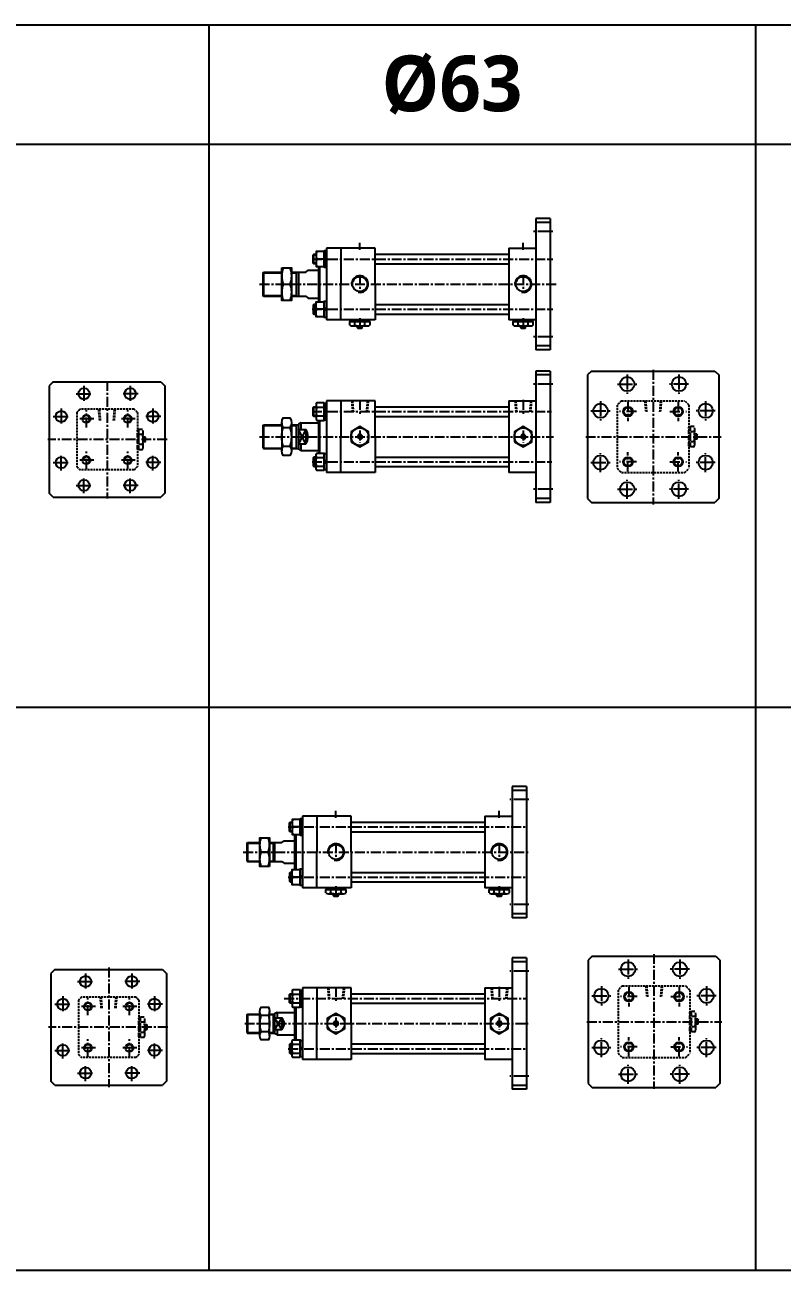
# Model space of a CAD drawing. Extents: x -819 to 9014, y 0 to 4350.
# Drawn here: x 1236 to 2187, y 2786 to 4350 of the extents above; entities that cross this region are included whole.
import ezdxf

# ---------------------------------------------------------------- set-up
doc = ezdxf.new("R2010")
doc.units = 0
doc.header["$LTSCALE"] = 10
doc.header["$MEASUREMENT"] = 0
for name, pattern in [('CENTER', [2, 1.25, -0.25, 0.25, -0.25]), ('CENTERX2', [4, 2.5, -0.5, 0.5, -0.5]), ('HIDDEN', [0.375, 0.25, -0.125]), ('HIDDENX2', [0.75, 0.5, -0.25])]:
    doc.linetypes.add(name, pattern=pattern)
doc.layers.get('0').update_dxf_attribs({"linetype": 'CONTINUOUS'})
doc.layers.get('DEFPOINTS').update_dxf_attribs({"linetype": 'CONTINUOUS'})
for name, color, linetype in [('CEN', 1, 'CENTERX2'), ('CENTER', 1, 'CENTER'), ('DIM', 2, 'CONTINUOUS'), ('ML', 7, 'CONTINUOUS'), ('THIN', 3, 'CONTINUOUS')]:
    doc.layers.add(name, color=color, linetype=linetype)
doc.styles.add('문자', font='romans.shx')

msp = doc.modelspace()

# ---------------------------------------------------------------- linework, layer by layer
for p, q in [((0, 4349.7), (5072.2, 4349.7)), ((1467.7, 2785.7), (1467.7, 4349.7)), ((2153.9, 2785.7), (2153.9, 4349.7)), ((5072.2, 4199.7), (0, 4199.7)), ((1653.9, 3969.2), (1654.4, 3968.7)), ((1653.9, 3969.2), (1659.9, 3969.2)), ((1654.4, 3968.7), (1659.4, 3968.7)), ((1659.9, 3969.2), (1659.4, 3968.7)), ((1858.9, 3969.2), (1859.4, 3968.7)), ((1858.9, 3969.2), (1864.9, 3969.2)), ((1859.4, 3968.7), (1864.4, 3968.7)), ((1864.9, 3969.2), (1864.4, 3968.7)), ((0, 3492.7), (5072.2, 3492.7)), ((1623.9, 3255.9), (1624.4, 3255.4)), ((1623.9, 3255.9), (1629.9, 3255.9)), ((1624.4, 3255.4), (1629.4, 3255.4)), ((1629.9, 3255.9), (1629.4, 3255.4)), ((1828.9, 3255.9), (1829.4, 3255.4)), ((1828.9, 3255.9), (1834.9, 3255.9)), ((1829.4, 3255.4), (1834.4, 3255.4)), ((1834.9, 3255.9), (1834.4, 3255.4)), ((0, 2785.7), (5072.2, 2785.7))]:
    msp.add_line(p, q)
at = {"color": 7, "linetype": 'Continuous'}
for p, q in [((1644.2, 3972.7), (1644.2, 3977.1)), ((1644.2, 3977.1), (1656.9, 3977.1)), ((1644.9, 3979.1), (1668.9, 3979.1)), ((1644.9, 3977.1), (1644.9, 3979.1)), ((1650.5, 3972.7), (1650.5, 3977.1)), ((1656.9, 3977.1), (1669.6, 3977.1)), ((1663.2, 3972.7), (1663.2, 3977.1)), ((1668.9, 3977.1), (1668.9, 3979.1)), ((1669.6, 3972.7), (1669.6, 3977.1)), ((1849.2, 3972.7), (1849.2, 3977.1)), ((1849.2, 3977.1), (1861.9, 3977.1)), ((1849.9, 3979.1), (1873.9, 3979.1)), ((1849.9, 3977.1), (1849.9, 3979.1)), ((1855.5, 3972.7), (1855.5, 3977.1)), ((1861.9, 3977.1), (1874.6, 3977.1)), ((1868.2, 3972.7), (1868.2, 3977.1)), ((1873.9, 3977.1), (1873.9, 3979.1)), ((1874.6, 3972.7), (1874.6, 3977.1)), ((1647.3, 3971.7), (1666.4, 3971.7)), ((1653.9, 3969.2), (1653.9, 3971.7)), ((1659.9, 3969.2), (1659.9, 3971.7)), ((1852.3, 3971.7), (1871.4, 3971.7)), ((1858.9, 3969.2), (1858.9, 3971.7)), ((1864.9, 3969.2), (1864.9, 3971.7)), ((1614.2, 3259.4), (1614.2, 3263.8)), ((1614.2, 3263.8), (1626.9, 3263.8)), ((1614.9, 3265.8), (1638.9, 3265.8)), ((1614.9, 3263.8), (1614.9, 3265.8)), ((1617.3, 3258.4), (1636.4, 3258.4)), ((1620.5, 3259.4), (1620.5, 3263.8)), ((1623.9, 3255.9), (1623.9, 3258.4)), ((1626.9, 3263.8), (1639.6, 3263.8)), ((1629.9, 3255.9), (1629.9, 3258.4)), ((1633.2, 3259.4), (1633.2, 3263.8)), ((1638.9, 3263.8), (1638.9, 3265.8)), ((1639.6, 3259.4), (1639.6, 3263.8)), ((1819.2, 3259.4), (1819.2, 3263.8)), ((1819.2, 3263.8), (1831.9, 3263.8)), ((1819.9, 3265.8), (1843.9, 3265.8)), ((1819.9, 3263.8), (1819.9, 3265.8)), ((1822.3, 3258.4), (1841.4, 3258.4)), ((1825.5, 3259.4), (1825.5, 3263.8)), ((1828.9, 3255.9), (1828.9, 3258.4)), ((1831.9, 3263.8), (1844.6, 3263.8)), ((1834.9, 3255.9), (1834.9, 3258.4)), ((1838.2, 3259.4), (1838.2, 3263.8)), ((1843.9, 3263.8), (1843.9, 3265.8)), ((1844.6, 3259.4), (1844.6, 3263.8))]:
    msp.add_line(p, q, dxfattribs=at)
for points in [[(1645.9, 3826.1), (1656.9, 3819.8), (1667.9, 3826.1), (1667.9, 3838.8), (1656.9, 3845.2), (1645.9, 3838.8)], [(1656, 3834), (1655.1, 3832.5), (1656, 3831), (1657.7, 3831), (1658.6, 3832.5), (1657.7, 3834)], [(1850.9, 3826.1), (1861.9, 3819.8), (1872.9, 3826.1), (1872.9, 3838.8), (1861.9, 3845.2), (1850.9, 3838.8)], [(1861, 3834), (1860.1, 3832.5), (1861, 3831), (1862.7, 3831), (1863.6, 3832.5), (1862.7, 3834)], [(1615.9, 3089), (1626.9, 3082.6), (1637.9, 3089), (1637.9, 3101.7), (1626.9, 3108), (1615.9, 3101.7)], [(1626, 3096.8), (1625.1, 3095.3), (1626, 3093.8), (1627.7, 3093.8), (1628.6, 3095.3), (1627.7, 3096.8)], [(1820.9, 3089), (1831.9, 3082.6), (1842.9, 3089), (1842.9, 3101.7), (1831.9, 3108), (1820.9, 3101.7)], [(1831, 3096.8), (1830.1, 3095.3), (1831, 3093.8), (1832.7, 3093.8), (1833.6, 3095.3), (1832.7, 3096.8)]]:
    msp.add_lwpolyline(points, close=True, dxfattribs=at)
for centre, radius in [((1656.9, 3832.5), 11), ((1656.9, 3832.5), 2.5), ((1861.9, 3832.5), 11), ((1861.9, 3832.5), 2.5), ((1626.9, 3095.3), 11), ((1626.9, 3095.3), 2.5), ((1831.9, 3095.3), 11), ((1831.9, 3095.3), 2.5)]:
    msp.add_circle(centre, radius, dxfattribs=at)
for centre, radius, start, end in [((1647.3, 3977.3), 5.62, 235.6158, 270), ((1647.3, 3977.3), 5.62, 235.6158, 304.3842), ((1656.9, 3992.7), 21, 252.412, 270), ((1656.9, 3992.7), 21, 270, 287.588), ((1666.4, 3977.3), 5.62, 235.6158, 304.3842), ((1852.3, 3977.3), 5.62, 235.6158, 270), ((1852.3, 3977.3), 5.62, 235.6158, 304.3842), ((1861.9, 3992.7), 21, 252.412, 270), ((1861.9, 3992.7), 21, 270, 287.588), ((1871.4, 3977.3), 5.62, 235.6158, 304.3842), ((1617.3, 3264), 5.62, 235.6158, 270), ((1617.3, 3264), 5.62, 235.6158, 304.3842), ((1626.9, 3279.4), 21, 252.412, 270), ((1626.9, 3279.4), 21, 270, 287.588), ((1636.4, 3264), 5.62, 235.6158, 304.3842), ((1822.3, 3264), 5.62, 235.6158, 270), ((1822.3, 3264), 5.62, 235.6158, 304.3842), ((1831.9, 3279.4), 21, 252.412, 270), ((1831.9, 3279.4), 21, 270, 287.588), ((1841.4, 3264), 5.62, 235.6158, 304.3842)]:
    msp.add_arc(centre, radius, start, end, dxfattribs=at)
at = {"layer": 'CEN', "color": 1, "linetype": 'CENTER', "ltscale": 1.5}
for p, q in [((1898.9, 4090.1), (1874.9, 4090.1)), ((1898.9, 3958.1), (1874.9, 3958.1)), ((1992.4, 3910.5), (1992.4, 3886.5)), ((2057.4, 3910.5), (2057.4, 3886.5)), ((1310.6, 3896.4), (1310.6, 3876.4)), ((1368.6, 3896.4), (1368.6, 3876.4)), ((1898.9, 3898.5), (1874.9, 3898.5)), ((1980.4, 3898.5), (2004.4, 3898.5)), ((2069.4, 3898.5), (2045.4, 3898.5)), ((1300.6, 3886.4), (1320.6, 3886.4)), ((1378.6, 3886.4), (1358.6, 3886.4)), ((1282.1, 3867.9), (1282.1, 3847.9)), ((1397.1, 3867.9), (1397.1, 3847.9)), ((1946.9, 3865), (1970.9, 3865)), ((1958.9, 3877), (1958.9, 3853)), ((2102.9, 3865), (2078.9, 3865)), ((2090.9, 3877), (2090.9, 3853)), ((1272.1, 3857.9), (1292.1, 3857.9)), ((1407.1, 3857.9), (1387.1, 3857.9)), ((1282.1, 3789.9), (1282.1, 3809.9)), ((1397.1, 3789.9), (1397.1, 3809.9)), ((1958.9, 3788), (1958.9, 3812)), ((2090.9, 3788), (2090.9, 3812)), ((1272.1, 3799.9), (1292.1, 3799.9)), ((1407.1, 3799.9), (1387.1, 3799.9)), ((1946.9, 3800), (1970.9, 3800)), ((2102.9, 3800), (2078.9, 3800)), ((1300.6, 3771.4), (1320.6, 3771.4)), ((1310.6, 3761.4), (1310.6, 3781.4)), ((1378.6, 3771.4), (1358.6, 3771.4)), ((1368.6, 3761.4), (1368.6, 3781.4)), ((1992.4, 3754.5), (1992.4, 3778.5)), ((2057.4, 3754.5), (2057.4, 3778.5)), ((1898.9, 3766.5), (1874.9, 3766.5)), ((1980.4, 3766.5), (2004.4, 3766.5)), ((2069.4, 3766.5), (2045.4, 3766.5)), ((1868.9, 3376.8), (1844.9, 3376.8)), ((1868.9, 3244.8), (1844.9, 3244.8)), ((1993.5, 3175.7), (1993.5, 3151.7)), ((2058.5, 3175.7), (2058.5, 3151.7)), ((1868.9, 3161.3), (1844.9, 3161.3)), ((1981.5, 3163.7), (2005.5, 3163.7)), ((2070.5, 3163.7), (2046.5, 3163.7)), ((1302.6, 3148.2), (1322.6, 3148.2)), ((1312.6, 3158.2), (1312.6, 3138.2)), ((1380.6, 3148.2), (1360.6, 3148.2)), ((1370.6, 3158.2), (1370.6, 3138.2)), ((1284.1, 3129.7), (1284.1, 3109.7)), ((1399.1, 3129.7), (1399.1, 3109.7)), ((1948, 3130.2), (1972, 3130.2)), ((1960, 3142.2), (1960, 3118.2)), ((2104, 3130.2), (2080, 3130.2)), ((2092, 3142.2), (2092, 3118.2)), ((1274.1, 3119.7), (1294.1, 3119.7)), ((1409.1, 3119.7), (1389.1, 3119.7)), ((1284.1, 3051.7), (1284.1, 3071.7)), ((1399.1, 3051.7), (1399.1, 3071.7)), ((1960, 3053.2), (1960, 3077.2)), ((2092, 3053.2), (2092, 3077.2)), ((1274.1, 3061.7), (1294.1, 3061.7)), ((1409.1, 3061.7), (1389.1, 3061.7)), ((1948, 3065.2), (1972, 3065.2)), ((2104, 3065.2), (2080, 3065.2)), ((1312.6, 3023.2), (1312.6, 3043.2)), ((1370.6, 3023.2), (1370.6, 3043.2)), ((1993.5, 3019.7), (1993.5, 3043.7)), ((2058.5, 3019.7), (2058.5, 3043.7)), ((1302.6, 3033.2), (1322.6, 3033.2)), ((1380.6, 3033.2), (1360.6, 3033.2)), ((1868.9, 3029.3), (1844.9, 3029.3)), ((1981.5, 3031.7), (2005.5, 3031.7)), ((2070.5, 3031.7), (2046.5, 3031.7))]:
    msp.add_line(p, q, dxfattribs=at)
at = {"layer": 'CENTER'}
for p, q in [((1313.6, 3844), (1313.6, 3865.8)), ((1365.6, 3844), (1365.6, 3865.8)), ((2003.9, 3864), (1982.8, 3864)), ((1993.4, 3876.1), (1993.4, 3851.8)), ((2045.8, 3864), (2066.9, 3864)), ((2056.4, 3876.1), (2056.4, 3851.8)), ((1323, 3854.9), (1304.1, 3854.9)), ((1375, 3854.9), (1356.1, 3854.9)), ((1323, 3802.9), (1304.1, 3802.9)), ((1313.6, 3792), (1313.6, 3813.8)), ((1375, 3802.9), (1356.1, 3802.9)), ((1365.6, 3792), (1365.6, 3813.8)), ((2003.9, 3801), (1982.8, 3801)), ((1993.4, 3788.8), (1993.4, 3813.1)), ((2045.8, 3801), (2066.9, 3801)), ((2056.4, 3788.8), (2056.4, 3813.1)), ((2005.1, 3129.2), (1984, 3129.2)), ((1994.5, 3141.4), (1994.5, 3117)), ((2047, 3129.2), (2068.1, 3129.2)), ((2057.5, 3141.4), (2057.5, 3117)), ((1325, 3116.7), (1306.1, 3116.7)), ((1315.6, 3105.8), (1315.6, 3127.6)), ((1377, 3116.7), (1358.1, 3116.7)), ((1367.6, 3105.8), (1367.6, 3127.6)), ((1315.6, 3053.8), (1315.6, 3075.6)), ((1367.6, 3053.8), (1367.6, 3075.6)), ((2005.1, 3066.2), (1984, 3066.2)), ((1994.5, 3054), (1994.5, 3078.4)), ((2047, 3066.2), (2068.1, 3066.2)), ((2057.5, 3054), (2057.5, 3078.4)), ((1325, 3064.7), (1306.1, 3064.7)), ((1377, 3064.7), (1358.1, 3064.7))]:
    msp.add_line(p, q, dxfattribs=at)
at = {"layer": 'DEFPOINTS', "color": 0, "linetype": 'ByBlock'}
for p in [(1895.9, 3915), (1865.9, 3177.8)]:
    msp.add_point(p, dxfattribs=at)
at = {"layer": 'DIM'}
for p, q in [((1654.4, 3968.7), (1654.4, 3971.7)), ((1659.4, 3968.7), (1659.4, 3971.7)), ((1859.4, 3968.7), (1859.4, 3971.7)), ((1864.4, 3968.7), (1864.4, 3971.7)), ((1624.4, 3255.4), (1624.4, 3258.4)), ((1629.4, 3255.4), (1629.4, 3258.4)), ((1829.4, 3255.4), (1829.4, 3258.4)), ((1834.4, 3255.4), (1834.4, 3258.4))]:
    msp.add_line(p, q, dxfattribs=at)
for centre in [(1656.9, 3832.5), (1861.9, 3832.5), (1626.9, 3095.3), (1831.9, 3095.3)]:
    msp.add_arc(centre, 3, 270, 180, dxfattribs=at)
at = {"layer": 'ML'}
for p, q in [((1877.9, 4106.6), (1877.9, 3941.6)), ((1895.9, 4106.6), (1877.9, 4106.6)), ((1895.9, 4101.6), (1877.9, 4101.6)), ((1895.9, 4106.6), (1895.9, 3941.6)), ((1614.9, 4069.1), (1614.9, 3979.1)), ((1632.9, 4069.1), (1614.9, 4069.1)), ((1675.9, 4069.1), (1632.9, 4069.1)), ((1632.9, 4069.1), (1632.9, 4024.1)), ((1675.9, 4024.1), (1675.9, 4069.1)), ((1843.9, 4069.1), (1877.9, 4069.1)), ((1843.9, 4069.1), (1843.9, 4024.1)), ((1599.3, 4049.6), (1599.3, 4061.6)), ((1611.9, 4055.6), (1602.7, 4055.6)), ((1611.9, 4057.9), (1614.9, 4054.9)), ((1611.9, 4056.2), (1614.9, 4053.2)), ((1534.9, 4038.1), (1535.9, 4039.1)), ((1534.9, 4038.1), (1534.9, 4010.1)), ((1535.9, 4039.1), (1535.9, 4009.1)), ((1576.9, 4039.1), (1576.9, 4009.1)), ((1579.9, 4039.1), (1579.9, 4009.1)), ((1588.9, 4039.1), (1591.9, 4041.6)), ((1604.9, 4046.1), (1604.9, 4002.1)), ((1606.4, 4046.1), (1606.4, 4002.1)), ((1560.7, 4024.1), (1569.1, 4024.1)), ((1632.9, 3979.1), (1632.9, 4024.1)), ((1675.9, 4024.1), (1675.9, 3979.1)), ((1843.9, 4024.1), (1843.9, 3979.1)), ((1534.9, 4010.1), (1535.9, 4009.1)), ((1588.9, 4009.1), (1591.9, 4006.6)), ((1599.3, 3998.6), (1599.3, 3986.6)), ((1611.9, 3992.6), (1602.7, 3992.6)), ((1611.9, 3991.9), (1614.9, 3994.9)), ((1611.9, 3990.2), (1614.9, 3993.2)), ((1632.9, 3979.1), (1614.9, 3979.1)), ((1675.9, 3979.1), (1632.9, 3979.1)), ((1877.9, 3979.1), (1843.9, 3979.1)), ((1895.9, 3946.6), (1877.9, 3946.6)), ((1895.9, 3941.6), (1877.9, 3941.6)), ((1877.9, 3915), (1877.9, 3750)), ((1895.9, 3915), (1877.9, 3915)), ((1895.9, 3915), (1895.9, 3750)), ((1947.4, 3915), (1942.4, 3910)), ((1947.4, 3915), (2102.4, 3915)), ((2102.4, 3915), (2107.4, 3910)), ((1272.1, 3901.4), (1267.1, 3896.4)), ((1267.1, 3896.4), (1267.1, 3761.4)), ((1272.1, 3901.4), (1407.1, 3901.4)), ((1407.1, 3901.4), (1412.1, 3896.4)), ((1412.1, 3896.4), (1412.1, 3761.4)), ((1895.9, 3910), (1877.9, 3910)), ((1942.4, 3910), (1942.4, 3755)), ((2107.4, 3910), (2107.4, 3755)), ((1599.3, 3858), (1599.3, 3870)), ((1601.9, 3872.2), (1601.9, 3855.7)), ((1602.7, 3869.4), (1611.9, 3869.4)), ((1611.9, 3866.3), (1614.9, 3863.3)), ((1611.9, 3864.6), (1614.9, 3861.6)), ((1632.9, 3877.5), (1614.9, 3877.5)), ((1614.9, 3877.5), (1614.9, 3787.5)), ((1675.9, 3877.5), (1632.9, 3877.5)), ((1632.9, 3877.5), (1632.9, 3832.5)), ((1675.9, 3832.5), (1675.9, 3877.5)), ((1843.9, 3877.5), (1877.9, 3877.5)), ((1843.9, 3877.5), (1843.9, 3832.5)), ((1534.9, 3846.5), (1535.9, 3847.5)), ((1535.9, 3847.5), (1535.9, 3817.5)), ((1558.9, 3850.1), (1558.9, 3814.8)), ((1570.9, 3850.1), (1570.9, 3814.8)), ((1576.9, 3847.5), (1576.9, 3817.5)), ((1582.9, 3850), (1579.9, 3848.2)), ((1579.9, 3848.2), (1579.9, 3816.7)), ((1582.9, 3850), (1582.9, 3841.5)), ((1602.7, 3858.5), (1611.9, 3858.5)), ((1604.9, 3853), (1604.9, 3811.9)), ((1606.4, 3853), (1606.4, 3811.9)), ((1534.9, 3846.5), (1534.9, 3818.5)), ((1560.7, 3844.2), (1569.1, 3844.2)), ((1579.9, 3841.5), (1588.9, 3841.5)), ((1588.9, 3841.5), (1588.9, 3823.4)), ((1632.9, 3787.5), (1632.9, 3832.5)), ((1675.9, 3832.5), (1675.9, 3787.5)), ((1843.9, 3832.5), (1843.9, 3787.5)), ((1534.9, 3818.5), (1535.9, 3817.5)), ((1560.7, 3820.7), (1569.1, 3820.7)), ((1579.9, 3823.4), (1588.9, 3823.4)), ((1582.9, 3815), (1579.9, 3816.7)), ((1582.9, 3823.4), (1582.9, 3815)), ((1599.3, 3807), (1599.3, 3795)), ((1601.9, 3792.7), (1601.9, 3809.2)), ((1602.7, 3806.4), (1611.9, 3806.4)), ((1611.9, 3800.3), (1614.9, 3803.3)), ((1611.9, 3798.6), (1614.9, 3801.6)), ((1602.7, 3795.5), (1611.9, 3795.5)), ((1632.9, 3787.5), (1614.9, 3787.5)), ((1675.9, 3787.5), (1632.9, 3787.5)), ((1877.9, 3787.5), (1843.9, 3787.5)), ((1272.1, 3756.4), (1267.1, 3761.4)), ((1272.1, 3756.4), (1407.1, 3756.4)), ((1412.1, 3761.4), (1407.1, 3756.4)), ((1895.9, 3755), (1877.9, 3755)), ((1942.4, 3755), (1947.4, 3750)), ((2107.4, 3755), (2102.4, 3750)), ((1895.9, 3750), (1877.9, 3750)), ((1947.4, 3750), (2102.4, 3750)), ((1847.9, 3393.3), (1847.9, 3228.3)), ((1865.9, 3393.3), (1847.9, 3393.3)), ((1865.9, 3388.3), (1847.9, 3388.3)), ((1865.9, 3393.3), (1865.9, 3228.3)), ((1569.3, 3336.3), (1569.3, 3348.3)), ((1584.9, 3355.8), (1584.9, 3265.8)), ((1602.9, 3355.8), (1584.9, 3355.8)), ((1645.9, 3355.8), (1602.9, 3355.8)), ((1602.9, 3355.8), (1602.9, 3310.8)), ((1645.9, 3310.8), (1645.9, 3355.8)), ((1813.9, 3355.8), (1847.9, 3355.8)), ((1813.9, 3355.8), (1813.9, 3310.8)), ((1581.9, 3342.3), (1572.7, 3342.3)), ((1574.9, 3332.8), (1574.9, 3288.8)), ((1576.4, 3332.8), (1576.4, 3288.8)), ((1581.9, 3344.6), (1584.9, 3341.6)), ((1581.9, 3343), (1584.9, 3340)), ((1514.9, 3321.8), (1515.9, 3322.8)), ((1514.9, 3321.8), (1514.9, 3299.8)), ((1515.9, 3322.8), (1515.9, 3298.8)), ((1547.9, 3322.8), (1547.9, 3298.8)), ((1549.9, 3322.8), (1549.9, 3298.8)), ((1549.9, 3322.8), (1558.9, 3322.8)), ((1558.9, 3322.8), (1561.9, 3324.8)), ((1541.9, 3310.8), (1533.1, 3310.8)), ((1602.9, 3265.8), (1602.9, 3310.8)), ((1645.9, 3310.8), (1645.9, 3265.8)), ((1813.9, 3310.8), (1813.9, 3265.8)), ((1514.9, 3299.8), (1515.9, 3298.8)), ((1558.9, 3298.8), (1561.9, 3296.8)), ((1569.3, 3285.3), (1569.3, 3273.3)), ((1581.9, 3279.3), (1572.7, 3279.3)), ((1581.9, 3278.6), (1584.9, 3281.6)), ((1581.9, 3277), (1584.9, 3280)), ((1602.9, 3265.8), (1584.9, 3265.8)), ((1645.9, 3265.8), (1602.9, 3265.8)), ((1847.9, 3265.8), (1813.9, 3265.8)), ((1865.9, 3233.3), (1847.9, 3233.3)), ((1865.9, 3228.3), (1847.9, 3228.3)), ((1847.9, 3177.8), (1847.9, 3012.8)), ((1865.9, 3177.8), (1847.9, 3177.8)), ((1865.9, 3177.8), (1865.9, 3012.8)), ((1948.5, 3180.2), (1943.5, 3175.2)), ((1943.5, 3175.2), (1943.5, 3020.2)), ((1948.5, 3180.2), (2103.5, 3180.2)), ((2103.5, 3180.2), (2108.5, 3175.2)), ((2108.5, 3175.2), (2108.5, 3020.2)), ((1274.1, 3163.2), (1269.1, 3158.2)), ((1274.1, 3163.2), (1409.1, 3163.2)), ((1409.1, 3163.2), (1414.1, 3158.2)), ((1865.9, 3172.8), (1847.9, 3172.8)), ((1269.1, 3158.2), (1269.1, 3023.2)), ((1414.1, 3158.2), (1414.1, 3023.2)), ((1569.3, 3120.8), (1569.3, 3132.8)), ((1571.9, 3135.1), (1571.9, 3118.6)), ((1572.7, 3132.3), (1581.9, 3132.3)), ((1581.9, 3129.2), (1584.9, 3126.2)), ((1602.9, 3140.3), (1584.9, 3140.3)), ((1584.9, 3140.3), (1584.9, 3050.3)), ((1645.9, 3140.3), (1602.9, 3140.3)), ((1602.9, 3140.3), (1602.9, 3095.3)), ((1645.9, 3095.3), (1645.9, 3140.3)), ((1813.9, 3140.3), (1847.9, 3140.3)), ((1813.9, 3140.3), (1813.9, 3095.3)), ((1572.7, 3121.4), (1581.9, 3121.4)), ((1574.9, 3115.9), (1574.9, 3074.8)), ((1576.4, 3115.9), (1576.4, 3074.8)), ((1581.9, 3127.5), (1584.9, 3124.5)), ((1514.9, 3106.3), (1515.9, 3107.3)), ((1514.9, 3106.3), (1514.9, 3084.3)), ((1515.9, 3107.3), (1515.9, 3083.3)), ((1531.5, 3080), (1531.5, 3110.7)), ((1542, 3105.6), (1533.1, 3105.6)), ((1543.5, 3080), (1543.5, 3110.7)), ((1547.9, 3107.3), (1547.9, 3083.3)), ((1552.9, 3109.3), (1549.9, 3107.6)), ((1549.9, 3107.6), (1549.9, 3083.1)), ((1549.9, 3102.6), (1558.9, 3102.6)), ((1552.9, 3109.3), (1552.9, 3102.6)), ((1558.9, 3102.6), (1558.9, 3088.1)), ((1514.9, 3084.3), (1515.9, 3083.3)), ((1542, 3085.1), (1533.1, 3085.1)), ((1549.9, 3088.1), (1558.9, 3088.1)), ((1552.9, 3081.3), (1549.9, 3083.1)), ((1552.9, 3088.1), (1552.9, 3081.3)), ((1602.9, 3050.3), (1602.9, 3095.3)), ((1645.9, 3095.3), (1645.9, 3050.3)), ((1813.9, 3095.3), (1813.9, 3050.3)), ((1569.3, 3069.8), (1569.3, 3057.8)), ((1571.9, 3055.6), (1571.9, 3072.1)), ((1572.7, 3069.3), (1581.9, 3069.3)), ((1581.9, 3063.2), (1584.9, 3066.2)), ((1572.7, 3058.4), (1581.9, 3058.4)), ((1581.9, 3061.5), (1584.9, 3064.5)), ((1602.9, 3050.3), (1584.9, 3050.3)), ((1645.9, 3050.3), (1602.9, 3050.3)), ((1847.9, 3050.3), (1813.9, 3050.3)), ((1274.1, 3018.2), (1269.1, 3023.2)), ((1414.1, 3023.2), (1409.1, 3018.2)), ((1943.5, 3020.2), (1948.5, 3015.2)), ((2108.5, 3020.2), (2103.5, 3015.2)), ((1274.1, 3018.2), (1409.1, 3018.2)), ((1865.9, 3017.8), (1847.9, 3017.8)), ((1865.9, 3012.8), (1847.9, 3012.8)), ((1948.5, 3015.2), (2103.5, 3015.2))]:
    msp.add_line(p, q, dxfattribs=at)
at = {"layer": 'ML', "color": 1, "linetype": 'CENTER'}
for p, q in [((1656.9, 4067.1), (1656.9, 4075.8)), ((1861.9, 4067.1), (1861.9, 4075.8)), ((1596.8, 4055.6), (1899, 4055.6)), ((1656.9, 4035.6), (1656.9, 4012.6)), ((1861.9, 4035.6), (1861.9, 4012.6)), ((1530.8, 4024.1), (1903.6, 4024.1)), ((1596.8, 3992.6), (1899.1, 3992.6)), ((1656.9, 3981.3), (1656.9, 3970.9)), ((1861.9, 3981.3), (1861.9, 3970.9)), ((2024.9, 3916.3), (2024.9, 3747.2)), ((1339.6, 3902.4), (1339.6, 3754.7)), ((1596.8, 3864), (1897.4, 3864)), ((1656.9, 3878.6), (1656.9, 3860.4)), ((1861.9, 3878.6), (1861.9, 3858.9)), ((1530.8, 3832.5), (1900, 3832.5)), ((1656.9, 3840.2), (1656.9, 3824.8)), ((1861.9, 3840.2), (1861.9, 3824.8)), ((1940.3, 3832.5), (2110.5, 3832.5)), ((1415.1, 3828.9), (1265.4, 3828.9)), ((1596.8, 3801), (1898, 3801)), ((1626.9, 3353.8), (1626.9, 3362.5)), ((1831.9, 3353.8), (1831.9, 3362.5)), ((1566.8, 3342.3), (1867.4, 3342.3)), ((1626.9, 3322.3), (1626.9, 3299.3)), ((1831.9, 3322.3), (1831.9, 3299.3)), ((1510.5, 3310.8), (1869.2, 3310.8)), ((1566.8, 3279.3), (1866.4, 3279.3)), ((1626.9, 3268), (1626.9, 3257.6)), ((1831.9, 3268), (1831.9, 3257.6)), ((2026, 3182.7), (2026, 3013.4)), ((1341.6, 3165.6), (1341.6, 3015.7)), ((1626.9, 3141.5), (1626.9, 3123.3)), ((1831.9, 3141.5), (1831.9, 3121.8)), ((1561.8, 3126.8), (1867.4, 3126.8)), ((1626.9, 3103), (1626.9, 3087.6)), ((1831.9, 3103), (1831.9, 3087.6)), ((1941.8, 3097.7), (2111, 3097.7)), ((1415.7, 3090.7), (1266, 3090.7)), ((1512.3, 3095.3), (1868, 3095.3)), ((1566.8, 3063.8), (1866.4, 3063.8))]:
    msp.add_line(p, q, dxfattribs=at)
at = {"layer": 'ML', "color": 7, "linetype": 'Continuous'}
for p, q in [((1675.9, 4061.6), (1843.9, 4061.6)), ((1535.9, 4039.1), (1558.9, 4039.1)), ((1570.9, 4039.1), (1588.9, 4039.1)), ((1591.9, 4041.6), (1604.9, 4041.6)), ((1675.9, 4049.6), (1843.9, 4049.6)), ((1535.9, 4009.1), (1558.9, 4009.1)), ((1570.9, 4009.1), (1588.9, 4009.1)), ((1591.9, 4006.6), (1604.9, 4006.6)), ((1675.9, 3998.6), (1843.9, 3998.6)), ((1675.9, 3986.6), (1843.9, 3986.6)), ((1675.9, 3870), (1843.9, 3870)), ((1535.9, 3847.5), (1558.9, 3847.5)), ((1570.9, 3847.5), (1579.9, 3847.5)), ((1582.9, 3850), (1604.9, 3850)), ((1675.9, 3858), (1843.9, 3858)), ((1535.9, 3817.5), (1558.9, 3817.5)), ((1570.9, 3817.5), (1579.9, 3817.5)), ((1582.9, 3815), (1604.9, 3815)), ((1675.9, 3807), (1843.9, 3807)), ((1675.9, 3795), (1843.9, 3795)), ((1645.9, 3348.3), (1813.9, 3348.3)), ((1645.9, 3336.3), (1813.9, 3336.3)), ((1515.9, 3322.8), (1531.5, 3322.8)), ((1543.5, 3322.8), (1549.9, 3322.8)), ((1561.9, 3324.8), (1574.9, 3324.8)), ((1515.9, 3298.8), (1531.5, 3298.8)), ((1543.5, 3298.8), (1549.9, 3298.8)), ((1549.9, 3298.8), (1558.9, 3298.8)), ((1561.9, 3296.8), (1574.9, 3296.8)), ((1645.9, 3285.3), (1813.9, 3285.3)), ((1645.9, 3273.3), (1813.9, 3273.3)), ((1645.9, 3132.8), (1813.9, 3132.8)), ((1645.9, 3120.8), (1813.9, 3120.8)), ((1515.9, 3107.3), (1531.5, 3107.3)), ((1543.5, 3107.3), (1549.9, 3107.3)), ((1552.9, 3109.3), (1574.9, 3109.3)), ((1515.9, 3083.3), (1531.5, 3083.3)), ((1543.5, 3083.3), (1549.9, 3083.3)), ((1552.9, 3081.3), (1574.9, 3081.3)), ((1645.9, 3069.8), (1813.9, 3069.8)), ((1645.9, 3057.8), (1813.9, 3057.8))]:
    msp.add_line(p, q, dxfattribs=at)
at = {"layer": 'ML', "color": 2, "linetype": 'Continuous'}
for p, q in [((1535.1, 4038.3), (1558.9, 4038.3)), ((1570.9, 4038.3), (1576.9, 4038.3)), ((1535.1, 4009.8), (1558.9, 4009.8)), ((1570.9, 4009.8), (1576.9, 4009.8)), ((1535.1, 3846.7), (1558.9, 3846.7)), ((1570.9, 3846.7), (1576.9, 3846.7)), ((1535.1, 3818.2), (1558.9, 3818.2)), ((1570.9, 3818.2), (1576.9, 3818.2)), ((1515.1, 3322), (1531.5, 3322)), ((1543.5, 3322), (1547.9, 3322)), ((1515.1, 3299.5), (1531.5, 3299.5)), ((1543.5, 3299.5), (1547.9, 3299.5)), ((1515.1, 3106.6), (1531.5, 3106.6)), ((1543.5, 3106.6), (1547.9, 3106.6)), ((1515.1, 3084.1), (1531.5, 3084.1)), ((1543.5, 3084.1), (1547.9, 3084.1))]:
    msp.add_line(p, q, dxfattribs=at)
at = {"layer": 'ML', "color": 2}
for p, q in [((1576.9, 4038.3), (1578.2, 4039.1)), ((1576.9, 4009.8), (1578.2, 4009.1)), ((1576.9, 3846.7), (1578.2, 3847.5)), ((1588.9, 3841.5), (1579.9, 3823.4)), ((1588.9, 3823.4), (1579.9, 3841.5)), ((1576.9, 3818.2), (1578.2, 3817.5)), ((1547.9, 3322), (1549.2, 3322.8)), ((1547.9, 3299.5), (1549.2, 3298.8)), ((1547.9, 3106.6), (1549.2, 3107.3)), ((1558.9, 3102.6), (1549.9, 3088.1)), ((1558.9, 3088.1), (1549.9, 3102.6)), ((1547.9, 3084.1), (1549.2, 3083.3))]:
    msp.add_line(p, q, dxfattribs=at)
at = {"layer": 'ML', "color": 6, "linetype": 'HIDDEN'}
for p, q in [((1373.6, 3866.9), (1305.6, 3866.9)), ((1330.3, 3852.9), (1329.1, 3866.9)), ((1331.5, 3852.9), (1330.3, 3866.9)), ((1347.7, 3852.9), (1348.9, 3866.9)), ((1348.8, 3852.9), (1350, 3866.9)), ((1646.4, 3877.5), (1647.5, 3864.6)), ((1647.5, 3877.5), (1648.8, 3863.5)), ((1666.2, 3877.5), (1665, 3863.5)), ((1667.3, 3877.5), (1666.2, 3864.6)), ((1851.4, 3877.5), (1852.5, 3864.6)), ((1852.5, 3877.5), (1853.8, 3863.5)), ((1871.2, 3877.5), (1870, 3863.5)), ((1872.3, 3877.5), (1871.2, 3864.6)), ((1979.9, 3872.1), (1979.9, 3792.8)), ((1985.2, 3877.5), (2064.5, 3877.5)), ((2014.4, 3877.5), (2015.5, 3864.6)), ((2015.5, 3877.5), (2016.8, 3863.5)), ((2034.2, 3877.5), (2033, 3863.5)), ((2035.3, 3877.5), (2034.2, 3864.6)), ((2069.9, 3872.1), (2069.9, 3792.8)), ((1301.6, 3862.9), (1301.6, 3794.9)), ((1377.6, 3863), (1377.6, 3794.9)), ((1373.6, 3790.9), (1305.6, 3790.9)), ((1985.2, 3787.5), (2064.5, 3787.5)), ((1375.6, 3128.7), (1307.6, 3128.7)), ((1332.3, 3114.7), (1331.1, 3128.7)), ((1333.5, 3114.7), (1332.3, 3128.7)), ((1349.7, 3114.7), (1350.9, 3128.7)), ((1350.8, 3114.7), (1352.1, 3128.7)), ((1616.4, 3140.3), (1617.5, 3127.5)), ((1617.5, 3140.3), (1618.8, 3126.3)), ((1636.2, 3140.3), (1634.9, 3126.3)), ((1637.3, 3140.3), (1636.2, 3127.5)), ((1821.4, 3140.3), (1822.5, 3127.5)), ((1822.5, 3140.3), (1823.8, 3126.3)), ((1841.2, 3140.3), (1839.9, 3126.3)), ((1842.3, 3140.3), (1841.2, 3127.5)), ((1981, 3137.4), (1981, 3058)), ((1986.4, 3142.7), (2065.7, 3142.7)), ((2015.6, 3142.7), (2016.7, 3129.9)), ((2016.7, 3142.7), (2018, 3128.7)), ((2035.4, 3142.7), (2034.1, 3128.7)), ((2036.5, 3142.7), (2035.4, 3129.9)), ((2071, 3137.4), (2071, 3058)), ((1303.6, 3124.7), (1303.6, 3056.7)), ((1379.6, 3124.7), (1379.6, 3056.6)), ((1375.6, 3052.7), (1307.6, 3052.7)), ((1986.4, 3052.7), (2065.7, 3052.7))]:
    msp.add_line(p, q, dxfattribs=at)
at = {"layer": 'ML', "color": 6, "linetype": 'HIDDENX2'}
for p, q in [((1377.6, 3816.9), (1377.6, 3840.9)), ((1379.6, 3840.9), (1377.6, 3840.9)), ((1384, 3841.6), (1379.6, 3841.6)), ((1379.6, 3828.9), (1379.6, 3841.6)), ((1384, 3835.3), (1379.6, 3835.3)), ((1385, 3819.4), (1385, 3838.5)), ((1387.5, 3831.9), (1385, 3831.9)), ((1387.5, 3825.9), (1387.5, 3831.9)), ((1387.5, 3831.9), (1388, 3831.4)), ((2069.9, 3820.5), (2069.9, 3844.5)), ((2071.9, 3844.5), (2069.9, 3844.5)), ((2076.3, 3845.2), (2071.9, 3845.2)), ((2071.9, 3832.5), (2071.9, 3845.2)), ((2076.3, 3838.8), (2071.9, 3838.8)), ((2071.9, 3819.8), (2071.9, 3832.5)), ((2077.3, 3822.9), (2077.3, 3842)), ((2079.8, 3835.5), (2077.3, 3835.5)), ((2080.3, 3835), (2077.3, 3835)), ((2079.8, 3829.5), (2079.8, 3835.5)), ((2079.8, 3835.5), (2080.3, 3835)), ((2080.3, 3830), (2080.3, 3835)), ((1379.6, 3816.9), (1377.6, 3816.9)), ((1379.6, 3816.2), (1379.6, 3828.9)), ((1384, 3822.6), (1379.6, 3822.6)), ((1384, 3816.2), (1379.6, 3816.2)), ((1388, 3831.4), (1385, 3831.4)), ((1388, 3826.4), (1385, 3826.4)), ((1387.5, 3825.9), (1385, 3825.9)), ((1387.5, 3825.9), (1388, 3826.4)), ((1388, 3826.4), (1388, 3831.4)), ((2071.9, 3820.5), (2069.9, 3820.5)), ((2076.3, 3826.1), (2071.9, 3826.1)), ((2076.3, 3819.8), (2071.9, 3819.8)), ((2080.3, 3830), (2077.3, 3830)), ((2079.8, 3829.5), (2077.3, 3829.5)), ((2079.8, 3829.5), (2080.3, 3830)), ((1379.6, 3078.7), (1379.6, 3102.7)), ((1381.6, 3102.7), (1379.6, 3102.7)), ((1386, 3103.4), (1381.6, 3103.4)), ((1381.6, 3090.7), (1381.6, 3103.4)), ((1386, 3097), (1381.6, 3097)), ((1387, 3081.2), (1387, 3100.2)), ((2071, 3085.7), (2071, 3109.7)), ((2073, 3109.7), (2071, 3109.7)), ((2077.5, 3110.4), (2073, 3110.4)), ((2073, 3097.7), (2073, 3110.4)), ((2077.5, 3104.1), (2073, 3104.1)), ((2073, 3085), (2073, 3097.7)), ((2078.4, 3088.2), (2078.4, 3107.2)), ((2080.9, 3100.7), (2078.4, 3100.7)), ((2081.4, 3100.2), (2078.4, 3100.2)), ((2080.9, 3094.7), (2080.9, 3100.7)), ((2080.9, 3100.7), (2081.4, 3100.2)), ((2081.4, 3095.2), (2081.4, 3100.2)), ((1381.6, 3078), (1381.6, 3090.7)), ((1386, 3084.3), (1381.6, 3084.3)), ((1389.5, 3093.7), (1387, 3093.7)), ((1390, 3093.2), (1387, 3093.2)), ((1390, 3088.2), (1387, 3088.2)), ((1389.5, 3087.7), (1387, 3087.7)), ((1389.5, 3087.7), (1389.5, 3093.7)), ((1389.5, 3093.7), (1390, 3093.2)), ((1389.5, 3087.7), (1390, 3088.2)), ((1390, 3088.2), (1390, 3093.2)), ((2073, 3085.7), (2071, 3085.7)), ((2077.5, 3091.4), (2073, 3091.4)), ((2077.5, 3085), (2073, 3085)), ((2081.4, 3095.2), (2078.4, 3095.2)), ((2080.9, 3094.7), (2078.4, 3094.7)), ((2080.9, 3094.7), (2081.4, 3095.2)), ((1381.6, 3078.7), (1379.6, 3078.7)), ((1386, 3078), (1381.6, 3078))]:
    msp.add_line(p, q, dxfattribs=at)
at = {"layer": 'ML'}
for points in [[(1601.9, 4049.6), (1599.3, 4049.6), (1598.4, 4050.5), (1598.4, 4060.6), (1599.3, 4061.6), (1601.9, 4061.6)], [(1614.9, 4045.3), (1614.9, 4065.9), (1611.9, 4065.9), (1611.9, 4045.3), (1614.9, 4045.3)], [(1601.9, 3998.6), (1599.3, 3998.6), (1598.4, 3997.6), (1598.4, 3987.5), (1599.3, 3986.6), (1601.9, 3986.6)], [(1614.9, 4002.9), (1614.9, 3982.3), (1611.9, 3982.3), (1611.9, 4002.9), (1614.9, 4002.9)], [(1601.9, 3858), (1599.3, 3858), (1598.4, 3858.9), (1598.4, 3869), (1599.3, 3870), (1601.9, 3870)], [(1614.9, 3853.7), (1614.9, 3874.3), (1611.9, 3874.3), (1611.9, 3853.7), (1614.9, 3853.7)], [(1601.9, 3807), (1599.3, 3807), (1598.4, 3806), (1598.4, 3795.9), (1599.3, 3795), (1601.9, 3795)], [(1614.9, 3811.3), (1614.9, 3790.7), (1611.9, 3790.7), (1611.9, 3811.3), (1614.9, 3811.3)], [(1571.9, 3336.3), (1569.3, 3336.3), (1568.4, 3337.2), (1568.4, 3347.4), (1569.3, 3348.3), (1571.9, 3348.3)], [(1584.9, 3332), (1584.9, 3352.6), (1581.9, 3352.6), (1581.9, 3332), (1584.9, 3332)], [(1571.9, 3285.3), (1569.3, 3285.3), (1568.4, 3284.4), (1568.4, 3274.2), (1569.3, 3273.3), (1571.9, 3273.3)], [(1584.9, 3289.6), (1584.9, 3269), (1581.9, 3269), (1581.9, 3289.6), (1584.9, 3289.6)], [(1571.9, 3120.8), (1569.3, 3120.8), (1568.4, 3121.8), (1568.4, 3131.9), (1569.3, 3132.8), (1571.9, 3132.8)], [(1584.9, 3116.5), (1584.9, 3137.1), (1581.9, 3137.1), (1581.9, 3116.5), (1584.9, 3116.5)], [(1571.9, 3069.8), (1569.3, 3069.8), (1568.4, 3068.9), (1568.4, 3058.8), (1569.3, 3057.8), (1571.9, 3057.8)], [(1584.9, 3074.1), (1584.9, 3053.5), (1581.9, 3053.5), (1581.9, 3074.1), (1584.9, 3074.1)]]:
    msp.add_lwpolyline(points, dxfattribs=at)
for points in [[(1611.9, 4065.1), (1601.9, 4065.1), (1601.9, 4046.1), (1611.9, 4046.1)], [(1558.9, 4044.6), (1570.9, 4044.6), (1570.9, 4003.6), (1558.9, 4003.6)], [(1611.9, 3983.1), (1601.9, 3983.1), (1601.9, 4002.1), (1611.9, 4002.1)], [(1581.9, 3351.8), (1571.9, 3351.8), (1571.9, 3332.8), (1581.9, 3332.8)], [(1543.5, 3292.8), (1531.5, 3292.8), (1531.5, 3328.8), (1543.5, 3328.8)], [(1581.9, 3269.8), (1571.9, 3269.8), (1571.9, 3288.8), (1581.9, 3288.8)]]:
    msp.add_lwpolyline(points, close=True, dxfattribs=at)
for points in [[(1602.7, 4065.1, 0.178633), (1602.7, 4055.6, 0.178633), (1602.7, 4046.1)], [(1560.7, 4044.6, 0.178633), (1560.7, 4024.1, 0.178633), (1560.7, 4003.6)], [(1569.1, 4044.6, -0.178633), (1569.1, 4024.1, -0.178633), (1569.1, 4003.6)], [(1602.7, 3983.1, -0.178633), (1602.7, 3992.6, -0.178633), (1602.7, 4002.1)], [(1611.9, 3874.9), (1602.7, 3874.9, 0.309401), (1602.7, 3869.4, 0.154701), (1602.7, 3858.5, 0.309401), (1602.7, 3853), (1611.9, 3853), (1611.9, 3874.9)], [(1560.7, 3844.2, -0.309401), (1560.7, 3856), (1569.1, 3856, -0.309401), (1569.1, 3844.2, -0.154701), (1569.1, 3820.7, -0.309401), (1569.1, 3809), (1560.7, 3809, -0.309401), (1560.7, 3820.7, -0.154701), (1560.7, 3844.2, 0.178633)], [(1611.9, 3790), (1602.7, 3790, -0.309401), (1602.7, 3795.5, -0.154701), (1602.7, 3806.4, -0.309401), (1602.7, 3811.9), (1611.9, 3811.9), (1611.9, 3790)], [(1572.7, 3351.8, 0.178633), (1572.7, 3342.3, 0.178633), (1572.7, 3332.8)], [(1533.1, 3292.8, -0.178633), (1533.1, 3310.8, -0.178633), (1533.1, 3328.8)], [(1541.9, 3292.8, 0.178633), (1541.9, 3310.8, 0.178633), (1541.9, 3328.8)], [(1572.7, 3269.8, -0.178633), (1572.7, 3279.3, -0.178633), (1572.7, 3288.8)], [(1581.9, 3137.8), (1572.7, 3137.8, 0.309401), (1572.7, 3132.3, 0.154701), (1572.7, 3121.4, 0.309401), (1572.7, 3115.9), (1581.9, 3115.9), (1581.9, 3137.8)], [(1542, 3085.1, -0.309401), (1542, 3074.8), (1533.1, 3074.8, -0.309401), (1533.1, 3085.1, -0.154701), (1533.1, 3105.6, -0.309401), (1533.1, 3115.8), (1542, 3115.8, -0.309401), (1542, 3105.6, -0.154701), (1542, 3085.1, 0.178633)], [(1581.9, 3052.9), (1572.7, 3052.9, -0.309401), (1572.7, 3058.4, -0.154701), (1572.7, 3069.3, -0.309401), (1572.7, 3074.8), (1581.9, 3074.8), (1581.9, 3052.9)]]:
    msp.add_lwpolyline(points, format="xyb", dxfattribs=at)
for centre, radius in [((1656.9, 4024.1), 9.32), ((1861.9, 4024.1), 9.32), ((1992.4, 3898.5), 9), ((2057.4, 3898.5), 9), ((1310.6, 3886.4), 7), ((1368.6, 3886.4), 7), ((1282.1, 3857.9), 7), ((1397.1, 3857.9), 7), ((1958.9, 3865), 9), ((1993.4, 3864), 6), ((2056.4, 3864), 6), ((2090.9, 3865), 9), ((1313.6, 3854.9), 5), ((1365.6, 3854.9), 5), ((1282.1, 3799.9), 7), ((1313.6, 3802.9), 5), ((1365.6, 3802.9), 5), ((1397.1, 3799.9), 7), ((1958.9, 3800), 9), ((1993.4, 3801), 6), ((2056.4, 3801), 6), ((2090.9, 3800), 9), ((1310.6, 3771.4), 7), ((1368.6, 3771.4), 7), ((1992.4, 3766.5), 9), ((2057.4, 3766.5), 9), ((1626.9, 3310.8), 9.32), ((1831.9, 3310.8), 9.32), ((1993.5, 3163.7), 9), ((2058.5, 3163.7), 9), ((1312.6, 3148.2), 7), ((1370.6, 3148.2), 7), ((1960, 3130.2), 9), ((1994.5, 3129.2), 6), ((2057.5, 3129.2), 6), ((2092, 3130.2), 9), ((1284.1, 3119.7), 7), ((1315.6, 3116.7), 5), ((1367.6, 3116.7), 5), ((1399.1, 3119.7), 7), ((1284.1, 3061.7), 7), ((1315.6, 3064.7), 5), ((1367.6, 3064.7), 5), ((1399.1, 3061.7), 7), ((1960, 3065.2), 9), ((1994.5, 3066.2), 6), ((2057.5, 3066.2), 6), ((2092, 3065.2), 9), ((1312.6, 3033.2), 7), ((1370.6, 3033.2), 7), ((1993.5, 3031.7), 9), ((2058.5, 3031.7), 9)]:
    msp.add_circle(centre, radius, dxfattribs=at)
at = {"layer": 'ML', "color": 2}
for centre in [(1993.4, 3864), (2056.4, 3864), (1993.4, 3801), (2056.4, 3801), (1994.5, 3129.2), (2057.5, 3129.2), (1994.5, 3066.2), (2057.5, 3066.2)]:
    msp.add_circle(centre, 5.05, dxfattribs=at)
for centre, radius, start, end in [((1656.9, 4024.1), 10.5, 257.7131, 191.0431), ((1861.9, 4024.1), 10.5, 257.7131, 191.0431), ((1313.6, 3854.9), 4.19, 259.5017, 192.7138), ((1365.6, 3854.9), 4.19, 259.5017, 192.7138), ((1313.6, 3802.9), 4.19, 259.5017, 192.7138), ((1365.6, 3802.9), 4.19, 259.5017, 192.7138), ((1626.9, 3310.8), 10.5, 257.7131, 191.0431), ((1831.9, 3310.8), 10.5, 257.7131, 191.0431), ((1315.6, 3116.7), 4.19, 259.5017, 192.7138), ((1367.6, 3116.7), 4.19, 259.5017, 192.7138), ((1315.6, 3064.7), 4.19, 259.5017, 192.7138), ((1367.6, 3064.7), 4.19, 259.5017, 192.7138)]:
    msp.add_arc(centre, radius, start, end, dxfattribs=at)
at = {"layer": 'ML', "color": 6, "linetype": 'HIDDEN'}
for centre, radius, start, end in [((1339.6, 3828.9), 51, 131.8325, 138.2062), ((1339.6, 3828.9), 51, 41.8712, 48.1675), ((2024.9, 3832.5), 60, 131.4096, 138.5904), ((2024.9, 3832.5), 60, 41.4096, 48.5904), ((1339.6, 3828.9), 51, 221.7938, 228.1675), ((1339.6, 3828.9), 51, 311.8325, 318.1288), ((2024.9, 3832.5), 60, 221.4096, 228.5904), ((2024.9, 3832.5), 60, 311.4096, 318.5904), ((1341.6, 3090.7), 51, 131.8325, 138.2062), ((1341.6, 3090.7), 51, 41.8712, 48.1675), ((2026, 3097.7), 60, 131.4096, 138.5904), ((2026, 3097.7), 60, 41.4096, 48.5904), ((1341.6, 3090.7), 51, 221.7938, 228.1675), ((1341.6, 3090.7), 51, 311.8325, 318.1288), ((2026, 3097.7), 60, 221.4096, 228.5904), ((2026, 3097.7), 60, 311.4096, 318.5904)]:
    msp.add_arc(centre, radius, start, end, dxfattribs=at)
at = {"layer": 'ML', "color": 6, "linetype": 'HIDDENX2'}
for centre, radius, start, end in [((1379.3, 3838.5), 5.62, 325.6158, 34.3842), ((1364, 3828.9), 21, 0, 17.588), ((2071.6, 3842), 5.62, 325.6158, 34.3842), ((2056.2, 3832.5), 21, 0, 17.588), ((2056.2, 3832.5), 21, 342.412, 0), ((1364, 3828.9), 21, 342.412, 0), ((1379.3, 3819.4), 5.62, 325.6158, 34.3842), ((1379.3, 3819.4), 5.62, 325.6158, 0), ((2071.6, 3822.9), 5.62, 325.6158, 34.3842), ((2071.6, 3822.9), 5.62, 325.6158, 0), ((1381.4, 3100.2), 5.62, 325.6158, 34.3842), ((1366, 3090.7), 21, 0, 17.588), ((2072.8, 3107.2), 5.62, 325.6158, 34.3842), ((2057.4, 3097.7), 21, 0, 17.588), ((2057.4, 3097.7), 21, 342.412, 0), ((1366, 3090.7), 21, 342.412, 0), ((1381.4, 3081.2), 5.62, 325.6158, 34.3842), ((1381.4, 3081.2), 5.62, 325.6158, 0), ((2072.8, 3088.2), 5.62, 325.6158, 34.3842), ((2072.8, 3088.2), 5.62, 325.6158, 0)]:
    msp.add_arc(centre, radius, start, end, dxfattribs=at)
at = {"layer": 'ML'}
for centre, radius, start, end in [((1576.8, 3832.5), 15, 323.183, 36.817), ((1551.7, 3095.3), 10.2, 314.8229, 45.1771)]:
    msp.add_arc(centre, radius, start, end, dxfattribs=at)
at = {"layer": 'THIN', "color": 2}
for p, q in [((1601.9, 4060.6), (1598.4, 4060.6)), ((1601.9, 4050.5), (1598.4, 4050.5)), ((1601.9, 3997.6), (1598.4, 3997.6)), ((1601.9, 3987.5), (1598.4, 3987.5)), ((1601.9, 3869), (1598.4, 3869)), ((1601.9, 3858.9), (1598.4, 3858.9)), ((1601.9, 3806), (1598.4, 3806)), ((1601.9, 3795.9), (1598.4, 3795.9)), ((1571.9, 3347.4), (1568.4, 3347.4)), ((1571.9, 3337.2), (1568.4, 3337.2)), ((1571.9, 3284.4), (1568.4, 3284.4)), ((1571.9, 3274.2), (1568.4, 3274.2)), ((1571.9, 3131.9), (1568.4, 3131.9)), ((1571.9, 3121.8), (1568.4, 3121.8)), ((1571.9, 3068.9), (1568.4, 3068.9)), ((1571.9, 3058.8), (1568.4, 3058.8))]:
    msp.add_line(p, q, dxfattribs=at)

# ---------------------------------------------------------------- texts
at = {"insert": (1684.1, 4311.2), "char_height": 70, "attachment_point": 1, "style": '문자'}
msp.add_mtext_dynamic_manual_height_columns('{\\fMalgun Gothic|b1|i0|c129|p50;%%C63}', width=124.533, gutter_width=16, heights=[-75.6], dxfattribs=at)

doc.saveas('drawing.dxf')
